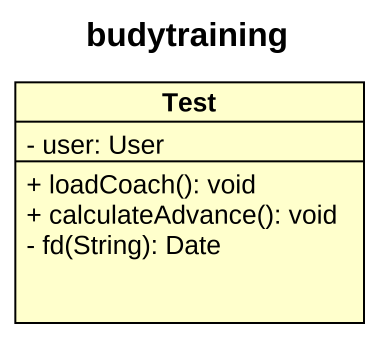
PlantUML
@startuml
title budytraining
hide circle
hide empty members
skinparam classAttributeIconSize 0
class Test {
  - user: User
  + loadCoach(): void
  + calculateAdvance(): void
  - fd(String): Date
}
@enduml
